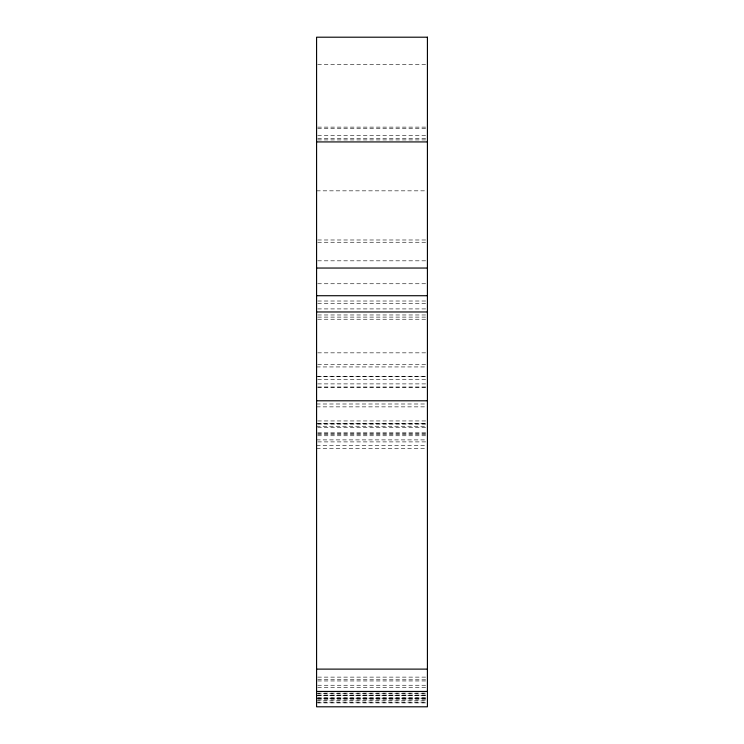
<?xml version="1.0" encoding="UTF-8"?>
<svg xmlns="http://www.w3.org/2000/svg" width="744" height="744" viewBox="0 0 744 744"><rect width="100%" height="100%" fill="white"/><g stroke="black" fill="none" stroke-linecap="round" stroke-linejoin="round"><path stroke-width="0.56" stroke-dasharray="3.72 2.79" d="M317.734 64.43L426.266 64.43M317.734 127.122L426.266 127.122M317.734 128.368L426.266 128.368M317.734 135.464L426.266 135.464M317.734 138.719L426.266 138.719M317.734 139.909L426.266 139.909M316.581 190.836L426.266 190.836M317.734 239.987L426.266 239.987M317.734 242.256L426.266 242.256M317.734 260.819L426.266 260.819M317.734 283.752L426.266 283.752M317.734 301.013L426.266 301.013M317.734 303.543L426.266 303.543M317.734 308.918L426.266 308.918M317.734 314.972L426.266 314.972M317.734 317.102L426.266 317.102M317.734 319.241L426.266 319.241M317.734 352.842L426.266 352.842M317.734 364.616L426.266 364.616M316.581 366.941L426.266 366.941M316.581 376.278L426.266 376.278M317.734 376.613L426.266 376.613M317.734 379.514L426.266 379.514M317.734 383.895L426.266 383.895M317.734 386.992L426.266 386.992M317.734 387.54L426.266 387.54M316.581 403.992L426.266 403.992M316.581 406.866L426.266 406.866M317.734 420.946L426.266 420.946M317.734 423.308L426.266 423.308M316.581 423.671L426.266 423.671M317.734 424.136L426.266 424.136M316.581 426.256L426.266 426.256M317.734 427.54L426.266 427.54M317.734 432.841L426.266 432.841M317.734 433.519L426.266 433.519M317.734 434.636L426.266 434.636M317.734 435.752L426.266 435.752M316.581 439.89L426.266 439.89M317.734 441.899L426.266 441.899M316.581 445.582L426.266 445.582M316.581 448.399L426.266 448.399M317.734 677.124L426.266 677.124M317.734 679.737L426.266 679.793M317.734 680.955L426.266 680.955M317.734 685.252L426.266 685.252M317.734 687.661L426.266 687.661M317.734 693.138L426.266 693.138M316.581 693.259L426.266 693.231M317.734 695.054L426.266 695.054M317.734 695.426L426.266 695.426M316.581 695.621L426.266 695.621M317.734 697.807L426.266 697.751M316.581 698.151L426.266 698.151M317.734 698.57L426.266 698.57M317.734 698.895L426.266 698.895M317.734 699.992L426.266 699.992M316.581 700.894L426.266 700.894M316.581 702.782L426.266 702.782M317.734 702.857L426.266 702.857"/><path stroke-width="1.12" d="M316.581 141.927L427.419 141.927M316.581 268.045L427.419 268.045M316.581 295.721L427.419 295.721M316.581 311.969L427.419 311.969M316.581 400.793L427.419 400.793M316.581 669.116L427.419 669.116M316.581 691.446L427.419 691.446M427.419 37.2L316.581 37.2L316.581 706.8L427.419 706.8L427.419 37.2"/></g></svg>
